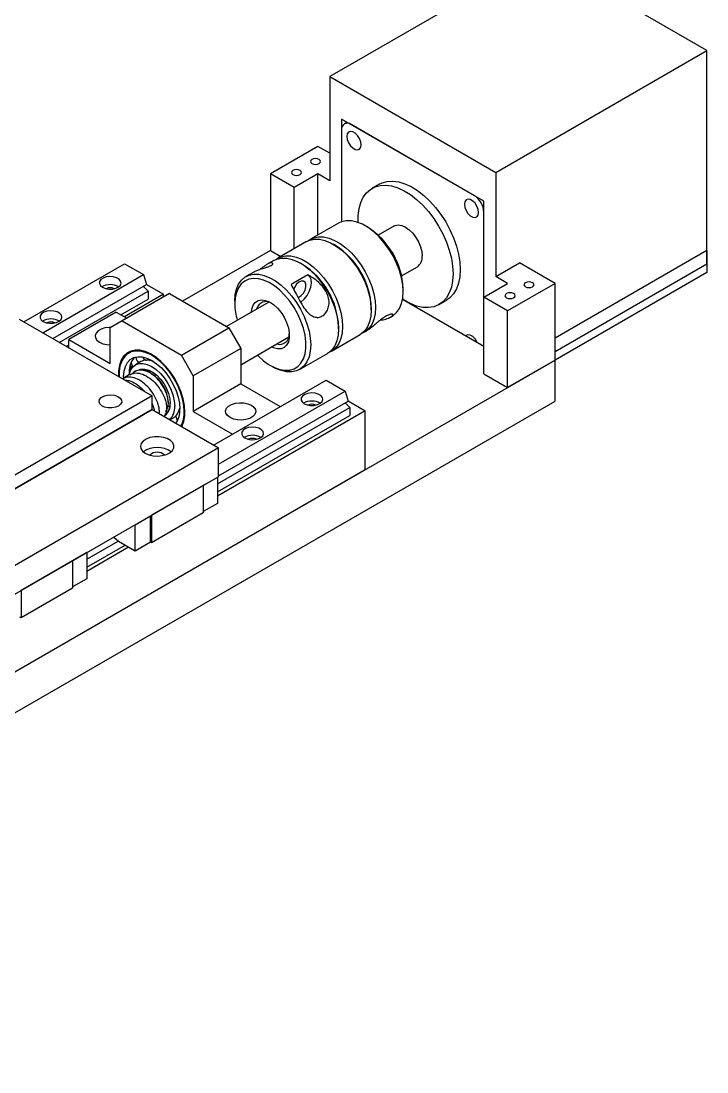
# Model space of a CAD drawing. Header units: millimetres. Extents: x 0 to 2384, y 0 to 647.
# Drawn here: x 2281.5 to 2383.7, y 313 to 469.7 of the extents above; entities that cross this region are included whole.
import ezdxf

# ---------------------------------------------------------------- set-up
doc = ezdxf.new("R2010")
doc.units = ezdxf.units.MM

msp = doc.modelspace()

# ---------------------------------------------------------------- linework, layer by layer
at = {"color": 7, "linetype": 'Continuous', "lineweight": 30}
for p, q in [((2358.916, 479.5307), (2327.4497, 461.3657)), ((2383.6647, 465.2436), (2358.916, 479.5307)), ((2352.1985, 447.0785), (2383.6647, 465.2436)), ((2383.6647, 433.3985), (2383.6647, 465.2436)), ((2327.4497, 461.3657), (2327.4497, 445.8514)), ((2327.4497, 461.3657), (2352.1985, 447.0785)), ((2350.4307, 442.7915), (2329.2175, 455.0376)), ((2329.2175, 455.0376), (2329.2175, 439.7247)), ((2330.046, 454.5594), (2329.6318, 454.3202)), ((2329.2175, 453.4046), (2329.2175, 439.7247)), ((2349.0165, 443.6079), (2330.6317, 454.2212)), ((2325.6819, 450.9539), (2318.6109, 446.8719)), ((2327.4497, 449.9334), (2325.6819, 450.9539)), ((2322.1464, 444.8309), (2318.6109, 446.8719)), ((2318.6109, 446.8719), (2318.6109, 435.4403)), ((2325.6819, 446.8719), (2322.1464, 444.8309)), ((2325.6819, 437.7397), (2325.6819, 446.8719)), ((2327.4497, 445.8514), (2325.6819, 446.8719)), ((2352.1985, 447.0785), (2352.1985, 431.5642)), ((2334.8245, 445.327), (2333.7638, 444.7147)), ((2322.1464, 435.6987), (2322.1464, 444.8309)), ((2350.4307, 428.5027), (2350.4307, 442.7915)), ((2350.4307, 428.5027), (2350.4307, 441.1584)), ((2328.7533, 439.5128), (2324.6111, 437.1215)), ((2333.1074, 438.9121), (2332.7539, 439.1162)), ((2337.0136, 439.0853), (2334.6736, 437.7345)), ((2323.9946, 436.7656), (2319.7235, 434.3)), ((2328.3034, 436.1911), (2327.9952, 436.369)), ((2318.6109, 435.4403), (2305.5319, 427.89)), ((2318.6109, 435.4403), (2320.1548, 434.549)), ((2383.6647, 435.4399), (2361.0373, 422.3773)), ((2383.6647, 435.4399), (2383.6647, 432.1737)), ((2281.8559, 424.8101), (2296.8673, 433.476)), ((2296.8673, 433.476), (2299.6958, 431.8432)), ((2319.107, 433.9441), (2318.1413, 433.3866)), ((2323.4158, 433.3695), (2323.1076, 433.5475)), ((2338.1733, 431.6722), (2340.5133, 433.023)), ((2352.1985, 431.5642), (2355.734, 433.6053)), ((2361.0373, 430.5437), (2355.734, 433.6053)), ((2383.6647, 433.3985), (2361.0373, 420.336)), ((2284.6843, 423.1772), (2299.6958, 431.8432)), ((2299.6958, 431.8432), (2300.1554, 430.353)), ((2316.2276, 432.2819), (2314.9648, 431.5528)), ((2324.2094, 431.8165), (2321.6956, 430.3653)), ((2353.9662, 430.5437), (2352.1985, 431.5642)), ((2383.6647, 432.1737), (2361.0373, 419.1112)), ((2286.2048, 422.2995), (2300.1554, 430.353)), ((2287.1595, 421.7484), (2300.4029, 429.3936)), ((2299.6869, 430.0826), (2300.4029, 429.3936)), ((2300.1453, 430.3859), (2302.701, 428.9105)), ((2300.4029, 429.3936), (2300.4029, 428.1961)), ((2338.4099, 429.3188), (2338.4099, 429.727)), ((2350.4307, 428.5027), (2353.9662, 430.5437)), ((2361.0373, 430.5437), (2353.9662, 426.4617)), ((2361.0373, 419.1122), (2361.0373, 430.5437)), ((2296.3372, 425.8491), (2300.4029, 428.1961)), ((2303.5849, 429.014), (2296.5138, 424.9319)), ((2302.701, 428.9105), (2296.8675, 425.5429)), ((2302.701, 428.5037), (2302.701, 428.9105)), ((2303.5849, 429.014), (2312.4237, 423.9114)), ((2318.366, 427.743), (2312.0763, 424.112)), ((2313.3076, 427.8901), (2313.3076, 427.4819)), ((2350.4307, 421.1532), (2338.3093, 428.1507)), ((2343.763, 427.3937), (2344.8237, 428.006)), ((2353.9662, 426.4617), (2350.4307, 428.5027)), ((2350.4307, 417.0711), (2350.4307, 428.5027)), ((2295.6299, 426.2574), (2288.5588, 422.1754)), ((2295.6299, 426.2574), (2297.2199, 425.3395)), ((2333.6511, 426.5716), (2333.6511, 426.9275)), ((2353.9662, 415.0301), (2353.9662, 426.4617)), ((2281.1869, 425.1962), (2300.9859, 413.7665)), ((2296.5138, 424.9319), (2294.746, 423.9111)), ((2296.5138, 424.9319), (2305.3526, 419.8294)), ((2336.4923, 425.5057), (2336.7527, 425.656)), ((2294.746, 418.6036), (2294.746, 423.9111)), ((2305.3526, 419.8294), (2312.4237, 423.9114)), ((2312.4237, 423.9114), (2314.1915, 420.8496)), ((2328.7635, 423.7501), (2328.7635, 424.106)), ((2332.6104, 423.2648), (2332.998, 423.4885)), ((2288.5588, 420.9405), (2288.5588, 422.1754)), ((2288.5588, 422.1754), (2294.746, 418.6036)), ((2314.1915, 418.4051), (2321.3658, 422.5467)), ((2327.7229, 420.4432), (2331.9939, 422.9089)), ((2288.1966, 421.1496), (2288.5588, 421.3587)), ((2314.1915, 420.8496), (2307.1204, 416.7675)), ((2314.1915, 420.8496), (2314.1915, 415.542)), ((2322.9641, 417.6961), (2327.1064, 420.0873)), ((2187.7961, 319.1022), (2361.0373, 419.1122)), ((2297.9431, 418.8922), (2297.8895, 418.7819)), ((2299.3307, 418.871), (2298.5167, 418.4011)), ((2300.0677, 419.0919), (2300.1739, 419.097)), ((2300.6164, 419.0623), (2300.775, 419.1343)), ((2307.1204, 416.7675), (2305.3526, 419.8294)), ((2361.0373, 419.1122), (2353.9662, 415.0301)), ((2361.0373, 412.9881), (2361.0373, 419.1122)), ((2297.6441, 416.9352), (2296.5838, 416.3231)), ((2297.5726, 417.4195), (2297.6363, 417.1583)), ((2297.5838, 417.5644), (2297.5728, 417.417)), ((2298.5798, 417.4753), (2298.3515, 417.3435)), ((2299.0886, 417.6474), (2299.3273, 417.7312)), ((2300.6645, 417.5241), (2300.4028, 417.373)), ((2300.9336, 417.0729), (2300.5801, 417.277)), ((2307.1204, 416.7675), (2307.1204, 411.46)), ((2318.61, 418.2968), (2318.9635, 418.0927)), ((2350.4307, 417.0711), (2353.9662, 415.0301)), ((2314.1915, 415.542), (2307.1204, 411.46)), ((2310.1399, 406.4407), (2326.9194, 416.1273)), ((2314.1915, 415.542), (2320.0485, 412.1608)), ((2326.9194, 416.1273), (2329.7478, 414.4945)), ((2300.9859, 413.7665), (2180.081, 343.9696)), ((2300.9859, 411.7252), (2300.9859, 413.7665)), ((2310.8854, 403.6055), (2329.7478, 414.4945)), ((2329.7478, 414.4945), (2330.2074, 413.0044)), ((2187.7961, 312.9781), (2361.0373, 412.9881)), ((2303.3195, 412.1288), (2303.6642, 412.3278)), ((2303.4081, 412.721), (2303.4081, 412.7865)), ((2310.8854, 401.85), (2330.2074, 413.0044)), ((2329.7389, 412.7339), (2330.4549, 412.0449)), ((2330.1973, 413.0372), (2332.753, 411.5618)), ((2300.9859, 411.7252), (2180.081, 341.9282)), ((2269.2722, 393.4172), (2300.9859, 411.7252)), ((2300.9859, 411.7252), (2310.8854, 406.0103)), ((2302.7806, 410.6891), (2302.9518, 410.8629)), ((2302.9518, 410.8629), (2302.8418, 410.7994)), ((2303.6366, 410.195), (2304.1636, 410.4992)), ((2304.6409, 410.9147), (2304.5749, 410.8361)), ((2305.0746, 411.8631), (2305.0449, 411.7451)), ((2307.1204, 411.46), (2312.9774, 408.0788)), ((2310.7087, 400.6457), (2330.4549, 412.0449)), ((2332.753, 411.5618), (2310.7087, 398.8359)), ((2310.7087, 399.4482), (2330.4549, 410.8475)), ((2330.4549, 412.0449), (2330.4549, 410.8475)), ((2332.753, 402.784), (2332.753, 411.5618)), ((2310.8854, 406.0103), (2279.1717, 387.7024)), ((2310.8854, 401.7235), (2310.8854, 406.0103)), ((2191.3317, 321.1432), (2332.753, 402.784)), ((2310.8854, 401.7235), (2279.1717, 383.4155)), ((2310.7087, 401.6214), (2308.5873, 400.3968)), ((2310.7086, 401.6214), (2310.7087, 401.6214)), ((2310.7087, 401.6214), (2310.7087, 397.7428)), ((2308.5873, 400.3968), (2300.9152, 395.9678)), ((2308.5873, 400.3968), (2308.5873, 396.3141)), ((2310.7087, 397.7428), (2308.5873, 396.5182)), ((2298.4404, 394.539), (2300.7384, 395.8657)), ((2300.7384, 395.8657), (2300.7384, 395.8657)), ((2300.7384, 391.9871), (2300.7384, 395.8657)), ((2308.5873, 396.3141), (2300.9152, 391.8851)), ((2300.9152, 395.9678), (2300.9152, 391.8851)), ((2298.4404, 394.539), (2298.4403, 394.5391)), ((2298.4404, 390.6605), (2298.4404, 394.539)), ((2291.2632, 389.4201), (2295.936, 392.1176)), ((2295.3022, 392.7274), (2295.9655, 392.0892)), ((2295.9655, 392.0892), (2298.4404, 390.6605)), ((2298.4404, 390.6605), (2300.7384, 391.9871)), ((2300.9152, 391.8851), (2300.7384, 391.9871)), ((2291.2632, 390.3958), (2289.1419, 389.1712)), ((2291.2632, 388.2226), (2296.9633, 391.5132)), ((2297.4936, 391.207), (2291.2632, 387.6103)), ((2291.2632, 390.3958), (2291.2632, 386.5172)), ((2291.2632, 390.3958), (2291.2632, 390.3958)), ((2289.1419, 389.1712), (2281.4698, 384.7422)), ((2289.1419, 389.1712), (2289.1419, 385.0885)), ((2291.2632, 386.5172), (2289.1419, 385.2926)), ((2289.1419, 385.0885), (2281.4698, 380.6595)), ((2281.4698, 384.7422), (2281.4698, 380.6595)), ((2281.4698, 380.6595), (2281.293, 380.7615))]:
    msp.add_line(p, q, dxfattribs=at)
at = {"color": 7, "linetype": 'Continuous', "lineweight": 30, "flags": 128}
for points in [[(2330.0134, 452.4342), (2330.0774, 451.9784), (2330.2616, 451.5037), (2330.5438, 451.0673), (2330.8899, 450.722), (2331.2583, 450.5094), (2331.6044, 450.455), (2331.8866, 450.5656), (2332.0708, 450.8276), (2332.1347, 451.2096), (2332.0708, 451.6654), (2331.8866, 452.1402), (2331.6044, 452.5765), (2331.2583, 452.9218), (2330.8899, 453.1344), (2330.5438, 453.1888), (2330.2616, 453.0783), (2330.0774, 452.8162), (2330.0134, 452.4342)], [(2325.8587, 448.4027), (2326.0213, 448.5431), (2326.0784, 448.7088), (2326.0213, 448.8745), (2325.8587, 449.015), (2325.6154, 449.1088), (2325.3284, 449.1418), (2325.0414, 449.1088), (2324.7981, 449.015), (2324.6355, 448.8745), (2324.5784, 448.7088), (2324.6355, 448.5431), (2324.7981, 448.4027), (2325.0414, 448.3088), (2325.3284, 448.2759), (2325.6154, 448.3088), (2325.8587, 448.4027)], [(2323.0303, 446.7699), (2323.1929, 446.9103), (2323.25, 447.076), (2323.1929, 447.2417), (2323.0303, 447.3822), (2322.787, 447.476), (2322.5, 447.509), (2322.213, 447.476), (2321.9696, 447.3822), (2321.8071, 447.2417), (2321.75, 447.076), (2321.8071, 446.9103), (2321.9696, 446.7699), (2322.213, 446.676), (2322.5, 446.643), (2322.787, 446.676), (2323.0303, 446.7699)], [(2331.7067, 439.6081), (2331.7081, 440.6725), (2331.834, 441.6808), (2332.0836, 442.5888), (2332.4524, 443.3801), (2332.9337, 444.0408), (2333.5191, 444.5588), (2334.1981, 444.9252), (2334.9586, 445.1332), (2335.787, 445.1792), (2336.6684, 445.0624), (2337.5873, 444.7848), (2338.5271, 444.3514), (2339.4712, 443.77), (2340.4026, 443.0508), (2341.3048, 442.2068), (2342.1616, 441.2531), (2342.9578, 440.2065), (2343.6792, 439.0858), (2344.3128, 437.9111), (2344.8474, 436.7032), (2345.2734, 435.4837), (2345.5832, 434.2744), (2345.7714, 433.0969), (2345.8345, 431.9721), (2345.8345, 431.9721)], [(2334.8245, 445.327), (2335.2588, 445.5375), (2336.0193, 445.7455), (2336.8476, 445.7915), (2337.7291, 445.6747), (2338.648, 445.3971), (2339.5878, 444.9637), (2340.5319, 444.3823), (2341.4633, 443.6631), (2342.3655, 442.8192), (2343.2223, 441.8654), (2344.0185, 440.8188), (2344.7398, 439.6982), (2345.3735, 438.5234), (2345.908, 437.3155), (2346.3341, 436.096), (2346.6439, 434.8867), (2346.8321, 433.7092), (2346.8952, 432.5844)], [(2347.5134, 442.3317), (2347.5774, 441.8758), (2347.7616, 441.4011), (2348.0438, 440.9648), (2348.3899, 440.6195), (2348.7583, 440.4068), (2349.1044, 440.3525), (2349.3866, 440.463), (2349.5708, 440.7251), (2349.6347, 441.1071), (2349.5708, 441.5629), (2349.3866, 442.0376), (2349.1044, 442.4739), (2348.7583, 442.8193), (2348.3899, 443.0319), (2348.0438, 443.0862), (2347.7616, 442.9757), (2347.5774, 442.7137), (2347.5134, 442.3317)], [(2338.4099, 429.3188), (2338.3467, 430.3289), (2338.1586, 431.3893), (2337.8497, 432.4765), (2337.4269, 433.566), (2336.8998, 434.6337), (2336.28, 435.6555), (2335.5814, 436.6088), (2334.8197, 437.4721), (2334.0118, 438.2263), (2333.1758, 438.8544), (2332.3303, 439.3425), (2331.4942, 439.6796), (2330.6863, 439.8583), (2329.9246, 439.8744), (2329.226, 439.7277), (2328.7533, 439.5128)], [(2337.0136, 439.0853), (2337.2204, 439.1793), (2337.6896, 439.2489), (2338.2127, 439.1583), (2338.7634, 438.9121), (2339.3141, 438.5225), (2339.8372, 438.0091), (2340.3065, 437.3978), (2340.6984, 436.719), (2340.9932, 436.0069), (2341.1762, 435.2972), (2341.2383, 434.6254)], [(2323.9946, 436.7656), (2324.4672, 436.9805), (2325.1658, 437.1272), (2325.9276, 437.1111), (2326.7355, 436.9325), (2327.5715, 436.5953), (2328.417, 436.1073), (2329.253, 435.4791), (2330.0609, 434.7249), (2330.8227, 433.8616), (2331.5212, 432.9083), (2332.141, 431.8865), (2332.6682, 430.8188), (2333.0909, 429.7293), (2333.3998, 428.6421), (2333.5879, 427.5817), (2333.6511, 426.5716)], [(2324.3147, 436.923), (2324.464, 437.0301), (2325.0838, 437.3364), (2325.7823, 437.4831), (2326.5441, 437.467), (2327.352, 437.2884), (2328.188, 436.9513), (2329.0335, 436.4632), (2329.8695, 435.835), (2330.6774, 435.0809), (2331.4392, 434.2175), (2332.1377, 433.2642), (2332.7575, 432.2424), (2333.2847, 431.1748), (2333.7074, 430.0852), (2334.0163, 428.998), (2334.2044, 427.9376), (2334.2676, 426.9275)], [(2319.107, 433.9441), (2319.5797, 434.159), (2320.2783, 434.3057), (2321.04, 434.2896), (2321.8479, 434.1109), (2322.684, 433.7738), (2323.5294, 433.2857), (2324.3655, 432.6576), (2325.1734, 431.9034), (2325.9351, 431.0401), (2326.6337, 430.0868), (2327.2535, 429.065), (2327.7806, 427.9973), (2328.2033, 426.9078), (2328.5122, 425.8206), (2328.7004, 424.7602), (2328.7635, 423.7501)], [(2319.4272, 434.1015), (2319.5764, 434.2086), (2320.1962, 434.5149), (2320.8948, 434.6616), (2321.6565, 434.6455), (2322.4644, 434.4669), (2323.3005, 434.1297), (2324.1459, 433.6417), (2324.982, 433.0135), (2325.7899, 432.2593), (2326.5516, 431.396), (2327.2502, 430.4427), (2327.87, 429.4209), (2328.3971, 428.3532), (2328.8199, 427.2637), (2329.1287, 426.1765), (2329.3169, 425.1161), (2329.3801, 424.106)], [(2346.8952, 432.5844), (2346.8321, 431.5325), (2346.6439, 430.5722), (2346.3341, 429.7207), (2345.908, 428.993), (2345.3735, 428.4024), (2344.8237, 428.006)], [(2293.597, 429.9552), (2294.0323, 429.7758), (2294.545, 429.6877), (2295.0795, 429.7004), (2295.5778, 429.8127), (2295.986, 430.0123), (2296.2599, 430.2776), (2296.3696, 430.5798), (2296.3035, 430.8862), (2296.0685, 431.1637), (2295.6903, 431.382), (2295.2097, 431.5177), (2294.6789, 431.5559), (2294.1553, 431.4925), (2293.6958, 431.3344), (2293.3501, 431.0988), (2293.1556, 430.8111), (2293.1335, 430.5025), (2293.2861, 430.2066), (2293.597, 429.9552)], [(2313.3076, 427.8901), (2313.3708, 428.8272), (2313.5589, 429.6704), (2313.8678, 430.401), (2314.2905, 431.0024), (2314.8177, 431.4614), (2315.4374, 431.7677), (2316.136, 431.9144), (2316.8978, 431.8983), (2317.7057, 431.7197), (2318.5417, 431.3826), (2319.3872, 430.8945), (2320.2232, 430.2663), (2321.0311, 429.5122), (2321.7929, 428.6488), (2322.4914, 427.6955), (2323.1112, 426.6737), (2323.6383, 425.606), (2324.0611, 424.5165), (2324.37, 423.4293), (2324.5581, 422.3689), (2324.6213, 421.3588), (2324.5581, 420.4217), (2324.37, 419.5785), (2324.0611, 418.8479), (2323.6383, 418.2465), (2323.1112, 417.7875), (2322.4914, 417.4812), (2321.7929, 417.3345), (2321.0311, 417.3506), (2320.2232, 417.5292), (2319.3872, 417.8663), (2318.9635, 418.0927)], [(2316.6735, 419.8379), (2316.8183, 419.6916), (2317.6012, 418.9912), (2318.4077, 418.4181), (2319.2191, 417.9856), (2320.0162, 417.704), (2320.7803, 417.5797), (2321.4936, 417.6159), (2322.1393, 417.8115), (2322.7023, 418.162), (2323.1694, 418.6592), (2323.5297, 419.2915), (2323.7747, 420.044), (2323.8986, 420.899), (2323.8986, 421.8366), (2323.7747, 422.8347), (2323.5297, 423.87), (2323.1694, 424.9183), (2322.7023, 425.9548), (2322.1393, 426.9554), (2321.4936, 427.8965), (2320.7803, 428.7562), (2320.0162, 429.5142), (2319.2191, 430.1529), (2318.4077, 430.6572), (2317.6012, 431.0153), (2316.8183, 431.2188), (2316.0774, 431.263), (2315.3959, 431.1467), (2314.7897, 430.8729), (2314.2732, 430.4477), (2313.8582, 429.8814), (2313.5547, 429.187), (2313.3697, 428.3808), (2313.3076, 427.4819), (2313.3076, 427.4819)], [(2322.7106, 428.4283), (2322.8628, 428.4857), (2323.2186, 428.7291), (2323.5384, 429.0977), (2323.7791, 429.5416), (2323.9082, 430.0008), (2323.9082, 430.4135), (2323.7791, 430.7237), (2323.5384, 430.8896), (2323.2186, 430.8889), (2322.8628, 430.7216), (2322.5191, 430.4103), (2322.234, 429.997), (2322.0759, 429.6351)], [(2323.1202, 427.7201), (2323.1961, 427.7742), (2323.6649, 428.1985), (2324.0796, 428.7335), (2324.4086, 429.3385), (2324.627, 429.9677), (2324.7181, 430.5731), (2324.675, 431.1088), (2324.501, 431.534), (2324.2094, 431.8165)], [(2345.8345, 431.9721), (2345.7714, 430.9202), (2345.5832, 429.9599), (2345.2734, 429.1083), (2344.8474, 428.3807), (2344.3128, 427.7901), (2343.6792, 427.3469), (2342.9578, 427.0591), (2342.1616, 426.9318), (2341.3048, 426.9672), (2340.4026, 427.1649), (2339.4712, 427.5212), (2338.5271, 428.0297), (2338.3121, 428.166)], [(2336.7527, 425.656), (2336.8998, 425.7474), (2337.4269, 426.2064), (2337.8497, 426.8079), (2338.1586, 427.5384), (2338.3467, 428.3817), (2338.4099, 429.3188)], [(2357.6785, 430.6458), (2357.4352, 430.7396), (2357.1482, 430.7726), (2356.8612, 430.7396), (2356.6179, 430.6458), (2356.4553, 430.5053), (2356.3982, 430.3396), (2356.4553, 430.1739), (2356.6179, 430.0335), (2356.8612, 429.9396), (2357.1482, 429.9067), (2357.4352, 429.9396), (2357.6785, 430.0335), (2357.8411, 430.1739), (2357.8982, 430.3396), (2357.8411, 430.5053), (2357.6785, 430.6458)], [(2315.788, 426.2548), (2315.8486, 426.7171), (2316.0439, 427.2737), (2316.3592, 427.6968), (2316.7798, 427.9668), (2317.286, 428.0709), (2317.8542, 428.0043), (2318.4578, 427.7701), (2319.0685, 427.3793), (2319.6578, 426.8502), (2320.1982, 426.2074), (2320.6643, 425.4811), (2321.0344, 424.7051), (2321.2912, 423.9159), (2321.4227, 423.1502), (2321.4227, 422.444), (2321.2912, 421.8301), (2321.0344, 421.3374), (2320.6643, 420.9888), (2320.1982, 420.8007), (2319.6578, 420.7818), (2319.0685, 420.9331), (2318.7878, 421.0585)], [(2354.8501, 429.013), (2354.6068, 429.1068), (2354.3198, 429.1398), (2354.0328, 429.1068), (2353.7894, 429.013), (2353.6269, 428.8725), (2353.5698, 428.7068), (2353.6269, 428.5411), (2353.7894, 428.4007), (2354.0328, 428.3068), (2354.3198, 428.2739), (2354.6068, 428.3068), (2354.8501, 428.4007), (2355.0127, 428.5411), (2355.0698, 428.7068), (2355.0127, 428.8725), (2354.8501, 429.013)], [(2284.7581, 424.8527), (2285.1935, 424.6732), (2285.7062, 424.5851), (2286.2407, 424.5979), (2286.739, 424.7101), (2287.1472, 424.9097), (2287.421, 425.175), (2287.5308, 425.4772), (2287.4646, 425.7837), (2287.2297, 426.0611), (2286.8514, 426.2795), (2286.3709, 426.4151), (2285.84, 426.4533), (2285.3165, 426.3899), (2284.857, 426.2319), (2284.5112, 425.9962), (2284.3168, 425.7085), (2284.2947, 425.4), (2284.4473, 425.104), (2284.7581, 424.8527)], [(2333.6511, 426.5716), (2333.5879, 425.6345), (2333.3998, 424.7913), (2333.0909, 424.0607), (2332.6682, 423.4593), (2332.141, 423.0003), (2331.9939, 422.9089)], [(2334.2676, 426.9275), (2334.2044, 425.9904), (2334.0163, 425.1472), (2333.7074, 424.4166), (2333.2847, 423.8152), (2332.7575, 423.3562), (2332.2903, 423.1074)], [(2294.8698, 423.9825), (2294.5855, 423.9812), (2293.9597, 423.9026), (2293.3977, 423.7254), (2292.9448, 423.464), (2292.6379, 423.1395), (2292.5018, 422.7783), (2292.5474, 422.4095), (2292.7712, 422.0631), (2293.155, 421.7672), (2293.6677, 421.5456), (2294.2678, 421.4164), (2294.746, 421.3867)], [(2328.7635, 423.7501), (2328.7004, 422.813), (2328.5122, 421.9697), (2328.2033, 421.2392), (2327.7806, 420.6377), (2327.2535, 420.1787), (2327.1064, 420.0873)], [(2329.3801, 424.106), (2329.3169, 423.1689), (2329.1287, 422.3256), (2328.8199, 421.5951), (2328.3971, 420.9936), (2327.87, 420.5346), (2327.4027, 420.2859)], [(2349.4359, 421.7275), (2349.3866, 421.8293), (2349.1044, 422.2656), (2348.7583, 422.6109), (2348.3899, 422.8236), (2348.0438, 422.8779), (2347.7616, 422.7674), (2347.7123, 422.7225)], [(2305.883, 411.3578), (2305.8189, 412.3117), (2305.6282, 413.3149), (2305.316, 414.3414), (2304.8902, 415.3646), (2304.362, 416.3581), (2303.745, 417.296), (2303.0551, 418.1542), (2302.3103, 418.9104), (2301.5298, 419.5449), (2300.7339, 420.0415), (2299.9431, 420.3871), (2299.178, 420.5729), (2298.4583, 420.594), (2297.8028, 420.4499), (2297.2283, 420.1443), (2296.7497, 419.6852), (2296.3795, 419.0844), (2296.1273, 418.3575), (2295.9995, 417.5233), (2295.9967, 416.6467)], [(2297.3616, 420.0553), (2297.3077, 420.0173), (2296.9035, 419.645)], [(2305.7769, 411.419), (2305.7142, 412.3525), (2305.5276, 413.3342), (2305.2221, 414.3387), (2304.8055, 415.34), (2304.2885, 416.3122), (2303.6847, 417.23), (2303.0097, 418.0698), (2302.2808, 418.8098), (2301.5171, 419.4307), (2300.7382, 419.9166), (2299.9643, 420.2548), (2299.2156, 420.4366), (2298.5114, 420.4573), (2297.8698, 420.3163), (2297.3616, 420.0553)], [(2296.7532, 416.4249), (2296.7495, 416.6305), (2296.8131, 417.4327), (2297.0018, 418.1372), (2297.31, 418.7225), (2297.7283, 419.1708), (2298.244, 419.4686), (2298.8414, 419.6068), (2299.5023, 419.5811), (2300.2067, 419.3924), (2300.9332, 419.0464), (2301.6597, 418.5537), (2302.3641, 417.929), (2303.0251, 417.1916), (2303.6224, 416.3637), (2304.1381, 415.4705), (2304.5564, 414.5392), (2304.8646, 413.5981), (2305.0534, 412.6757), (2305.1169, 411.8)], [(2297.5767, 416.8962), (2297.5812, 416.9203), (2297.7757, 417.5484), (2298.0915, 418.0483), (2298.5165, 418.401), (2299.0344, 418.5929), (2299.6253, 418.6165), (2300.2665, 418.4709), (2300.9332, 418.1619), (2301.6, 417.7011), (2302.2411, 417.1064), (2302.832, 416.4006), (2303.3499, 415.6108), (2303.7749, 414.7674), (2304.0907, 413.9027), (2304.2852, 413.0501), (2304.3509, 412.2423)], [(2298.562, 419.5042), (2298.4996, 419.4918), (2298.3033, 419.4165)], [(2301.0407, 418.9828), (2301.0599, 418.9681), (2301.1506, 418.9095)], [(2299.3273, 417.7312), (2299.3856, 417.7444), (2299.9125, 417.7628), (2300.4871, 417.6154), (2301.0825, 417.3089), (2301.671, 416.8578), (2302.2249, 416.2831), (2302.7185, 415.6117), (2303.1286, 414.8751), (2303.436, 414.1075), (2303.6265, 413.345), (2303.6909, 412.6232)], [(2295.977, 412.2489), (2295.5216, 412.0612), (2294.9852, 411.969), (2294.4261, 411.9824), (2293.9047, 412.0998), (2293.4777, 412.3086), (2293.1912, 412.5861), (2293.0764, 412.9023), (2293.1456, 413.2229), (2293.3914, 413.5131), (2293.7871, 413.7416), (2294.2899, 413.8835), (2294.8452, 413.9234), (2295.3929, 413.8571), (2295.8736, 413.6918), (2296.2353, 413.4452), (2296.4388, 413.1443), (2296.4619, 412.8215), (2296.3022, 412.5119), (2295.977, 412.2489)], [(2323.649, 412.6066), (2324.0844, 412.4271), (2324.5971, 412.339), (2325.1315, 412.3518), (2325.6299, 412.464), (2326.0381, 412.6636), (2326.3119, 412.9289), (2326.4217, 413.2311), (2326.3555, 413.5376), (2326.1206, 413.815), (2325.7423, 414.0334), (2325.2617, 414.169), (2324.7309, 414.2072), (2324.2074, 414.1438), (2323.7478, 413.9857), (2323.4021, 413.7501), (2323.2076, 413.4624), (2323.1855, 413.1539), (2323.3382, 412.8579), (2323.649, 412.6066)], [(2312.6005, 410.5415), (2312.2167, 410.8375), (2311.9929, 411.1839), (2311.9472, 411.5527), (2312.0833, 411.9139), (2312.3902, 412.2384), (2312.8431, 412.4998), (2313.4052, 412.677), (2314.0309, 412.7556), (2314.6697, 412.7292), (2315.2698, 412.6), (2315.7825, 412.3785), (2316.1662, 412.0825), (2316.39, 411.7361), (2316.4357, 411.3673), (2316.2996, 411.0061), (2315.9927, 410.6816), (2315.5398, 410.4202), (2314.9778, 410.243), (2314.352, 410.1644), (2313.7132, 410.1908), (2313.1132, 410.32), (2312.6005, 410.5415)], [(2305.087, 411.4602), (2305.0741, 411.4556), (2304.9161, 411.3777)], [(2305.0425, 411.7252), (2305.0895, 411.4531), (2305.1032, 411.4172)], [(2305.1115, 412.0485), (2305.1011, 411.9903), (2305.0746, 411.8631)], [(2303.7005, 410.2319), (2303.6999, 410.2272), (2303.6937, 410.162)], [(2314.8102, 407.504), (2315.2455, 407.3246), (2315.7582, 407.2365), (2316.2927, 407.2492), (2316.791, 407.3615), (2317.1992, 407.5611), (2317.4731, 407.8263), (2317.5828, 408.1286), (2317.5167, 408.435), (2317.2817, 408.7124), (2316.9035, 408.9308), (2316.4229, 409.0664), (2315.8921, 409.1046), (2315.3685, 409.0413), (2314.909, 408.8832), (2314.5633, 408.6475), (2314.3688, 408.3599), (2314.3467, 408.0513), (2314.4993, 407.7553), (2314.8102, 407.504)], [(2299.9783, 405.2245), (2300.5208, 404.987), (2301.1542, 404.8428), (2301.8314, 404.8026), (2302.5024, 404.8694), (2303.1172, 405.0382), (2303.6304, 405.2965), (2304.0038, 405.6252), (2304.2097, 405.9998), (2304.233, 406.3926), (2304.0718, 406.7745), (2303.7381, 407.1171), (2303.2567, 407.395), (2302.6632, 407.5876), (2302.0017, 407.6807), (2301.3213, 407.6673), (2300.6724, 407.5484), (2300.1031, 407.3328), (2299.6556, 407.0366), (2299.3632, 406.6816), (2299.2475, 406.2943), (2299.3172, 405.9033), (2299.5669, 405.5377), (2299.9783, 405.2245)]]:
    msp.add_lwpolyline(points, dxfattribs=at)
at = {"color": 7, "linetype": 'Continuous', "lineweight": 30}
for centre, radius, start, end in [((2330.0796, 453.5444), 0.8734, 50.796715, 189.214037), ((2347.3603, 441.0187), 3.0736, 2.605478, 57.394522), ((2326.9654, 429.2433), 11.4547, 2.420056, 57.574567), ((2322.1089, 426.4397), 11.5525, 2.420056, 57.574567), ((2339.5285, 434.4338), 1.7205, 304.915955, 6.396226), ((2317.2214, 423.6182), 11.5525, 2.420056, 57.574567), ((2294.746, 427.9754), 2.3747, 58.778143, 121.221857), ((2294.746, 428.5762), 1.3109, 63.094891, 116.905109), ((2317.979, 426.3692), 1.4545, 55.922679, 166.764988), ((2322.4984, 427.6058), 9.1917, 180.772346, 196.24638), ((2285.9072, 422.8728), 2.3747, 58.778143, 121.221857), ((2285.9072, 423.4737), 1.3109, 63.094891, 116.905109), ((2319.9825, 422.8986), 1.4546, 253.230784, 4.070796), ((2300.2422, 417.137), 4.1757, 143.08788, 187.592466), ((2301.2857, 417.282), 3.7127, 156.171864, 175.639025), ((2298.6901, 418.7019), 0.8125, 175.877158, 180), ((2298.6901, 418.7019), 0.8125, 180, 227.486605), ((2300.0378, 417.8365), 2.3456, 133.937859, 153.252954), ((2299.3744, 419.5164), 0.8125, 176.589885, 251.372983), ((2300.1781, 417.3834), 1.712, 93.696529, 119.667449), ((2300.3617, 419.8338), 0.8125, 199.305803, 246.390152), ((2300.1888, 416.4634), 2.6336, 69.171969, 90.32497), ((2303.0444, 417.0972), 5.481, 176.654571, 182.157745), ((2298.3829, 417.4786), 0.8125, 114.996665, 165.7105), ((2299.4157, 415.626), 2.0295, 52.25531, 114.322871), ((2298.0692, 412.5619), 5.3436, 2.409545, 57.585078), ((2301.7404, 412.422), 1.9609, 308.218866, 5.891974), ((2301.8207, 412.5511), 1.8803, 307.713786, 5.940713), ((2301.7949, 412.0289), 2.5649, 314.919214, 4.771897), ((2324.7981, 410.6267), 2.3747, 58.778143, 121.221857), ((2324.7981, 411.2276), 1.3109, 63.094891, 116.905109), ((2303.3311, 411.9349), 1.6596, 300.108555, 318.541451), ((2301.6736, 411.6036), 3.4489, 326.036832, 3.264784), ((2305.3525, 410.6923), 0.8125, 171.802858, 180), ((2305.3525, 410.6923), 0.8125, 180, 225.858102), ((2302.8164, 412.3159), 2.3005, 322.475987, 345.633969), ((2305.855, 411.7252), 0.8125, 178.617163, 180), ((2305.855, 411.7252), 0.8125, 174.4251, 178.617163), ((2301.3641, 411.277), 4.4151, 332.587356, 1.8441), ((2301.3464, 411.2156), 4.5387, 333.299825, 1.795222), ((2315.9592, 405.5241), 2.3747, 58.778143, 121.221857), ((2315.9592, 406.125), 1.3109, 63.094891, 116.905109), ((2301.7461, 402.4984), 3.5826, 54.872572, 125.127428), ((2301.7461, 403.6927), 1.6735, 48.715164, 131.284836)]:
    msp.add_arc(centre, radius, start, end, dxfattribs=at)
for points, knots in [([(2316.229, 432.2794), (2316.2668, 432.3014), (2316.4509, 432.4085), (2316.9971, 432.6261), (2317.7278, 432.8411), (2318.3016, 433.0155), (2318.601, 433.1321), (2318.7802, 433.2247), (2318.911, 433.3251), (2318.9918, 433.4466), (2318.9538, 433.5906), (2318.7052, 433.6441), (2318.2856, 433.4862), (2317.8127, 433.183), (2317.4118, 432.8894), (2317.1565, 432.7058), (2317.05, 432.6293)], [0, 0, 0, 0, 0.03286862, 0.16002556, 0.29123938, 0.35293011, 0.38156832, 0.4104517, 0.43601355, 0.47343069, 0.54090663, 0.66703444, 0.79908378, 0.88408952, 0.95166907, 1, 1, 1, 1]), ([(2321.6956, 430.3653), (2321.8721, 430.0467), (2322.2296, 429.4013), (2322.7849, 428.2904), (2323.3999, 427.1849), (2324.0675, 426.2703), (2324.7465, 425.6799), (2325.4191, 425.4274), (2326.0667, 425.5004), (2326.6265, 425.8366), (2327.0643, 426.384), (2327.3318, 427.0926), (2327.3849, 427.913), (2327.1591, 428.9235), (2326.5874, 429.89), (2325.7825, 430.7281), (2325.0007, 431.3373), (2324.4556, 431.6674), (2324.2094, 431.8165)], [0, 0, 0, 0, 0.0784043, 0.15882232, 0.2439124, 0.31431685, 0.37063435, 0.42720492, 0.47789688, 0.52611064, 0.5738467, 0.62204446, 0.67224853, 0.7277224, 0.8143021, 0.87894933, 0.94533163, 1, 1, 1, 1]), ([(2334.9855, 425.0496), (2335.2673, 425.0995), (2335.8828, 425.2087), (2336.5522, 425.5064), (2336.8803, 425.7954), (2336.8457, 425.9682), (2336.5396, 425.9704), (2336.0479, 425.7798), (2335.4779, 425.4335), (2334.8776, 424.9776), (2334.2753, 424.4633), (2333.6463, 423.9403), (2333.2121, 423.5755), (2333.0084, 423.5002), (2332.9946, 423.4951)], [0, 0, 0, 0, 0.10784448, 0.23554482, 0.3416577, 0.42682172, 0.51235782, 0.58921391, 0.66241907, 0.73499139, 0.80858818, 0.88601169, 0.99230496, 1, 1, 1, 1]), ([(2297.6604, 416.9026), (2297.8751, 417.0105), (2298.3577, 417.2532), (2299.3182, 417.1307), (2300.3814, 416.64), (2301.3994, 415.7957), (2302.2511, 414.7099), (2302.7721, 413.7024), (2303.0558, 412.8179), (2303.1867, 411.9858), (2303.1171, 411.2577), (2302.9159, 410.9228), (2302.8418, 410.7994)], [0, 0, 0, 0, 0.09260104, 0.20817929, 0.32368855, 0.43921304, 0.55476475, 0.67027013, 0.73193202, 0.81699171, 0.93258768, 1, 1, 1, 1]), ([(2300.658, 417.2308), (2300.3992, 417.3419), (2299.7888, 417.6039), (2298.8996, 417.5975), (2298.2481, 417.3893), (2298.0382, 417.0832), (2298.0065, 417.0369)], [0, 0, 0, 0, 0.25267527, 0.595727, 0.93885454, 1, 1, 1, 1]), ([(2303.0066, 411.4378), (2303.1179, 411.6032), (2303.3674, 411.974), (2303.4347, 412.6753), (2303.3483, 413.4469), (2303.1163, 414.2896), (2302.5799, 415.3519), (2301.7359, 416.4542), (2301.0334, 416.9604), (2300.658, 417.2308)], [0, 0, 0, 0, 0.12719478, 0.28518729, 0.35587609, 0.48300109, 0.64730877, 0.81156893, 1, 1, 1, 1]), ([(2302.0429, 411.115), (2302.0621, 411.302), (2302.0983, 411.6526), (2301.9512, 412.3633), (2301.6486, 413.2518), (2301.0327, 414.3316), (2300.1429, 415.3788), (2299.1018, 416.1603), (2298.0471, 416.5696), (2297.1671, 416.6207), (2296.762, 416.369), (2296.6105, 416.2748)], [0, 0, 0, 0, 0.0815884, 0.1529561, 0.2514045, 0.38519569, 0.51898029, 0.65266321, 0.7864339, 0.92012474, 1, 1, 1, 1]), ([(2296.9293, 416.1084), (2297.1359, 416.1037), (2297.6695, 416.0916), (2298.6088, 415.5975), (2299.4158, 414.997), (2299.7709, 414.5281), (2299.8518, 414.4213)], [0, 0, 0, 0, 0.21587818, 0.55751342, 0.8991937, 1, 1, 1, 1]), ([(2300.9859, 412.6213), (2301.007, 412.5815), (2301.1382, 412.3338), (2301.2431, 411.9571), (2301.2861, 411.6542), (2301.3019, 411.5428)], [0, 0, 0, 0, 0.1079457, 0.67182024, 1, 1, 1, 1])]:
    msp.add_open_spline(points, degree=3, knots=knots, dxfattribs=at)

doc.saveas('drawing.dxf')
